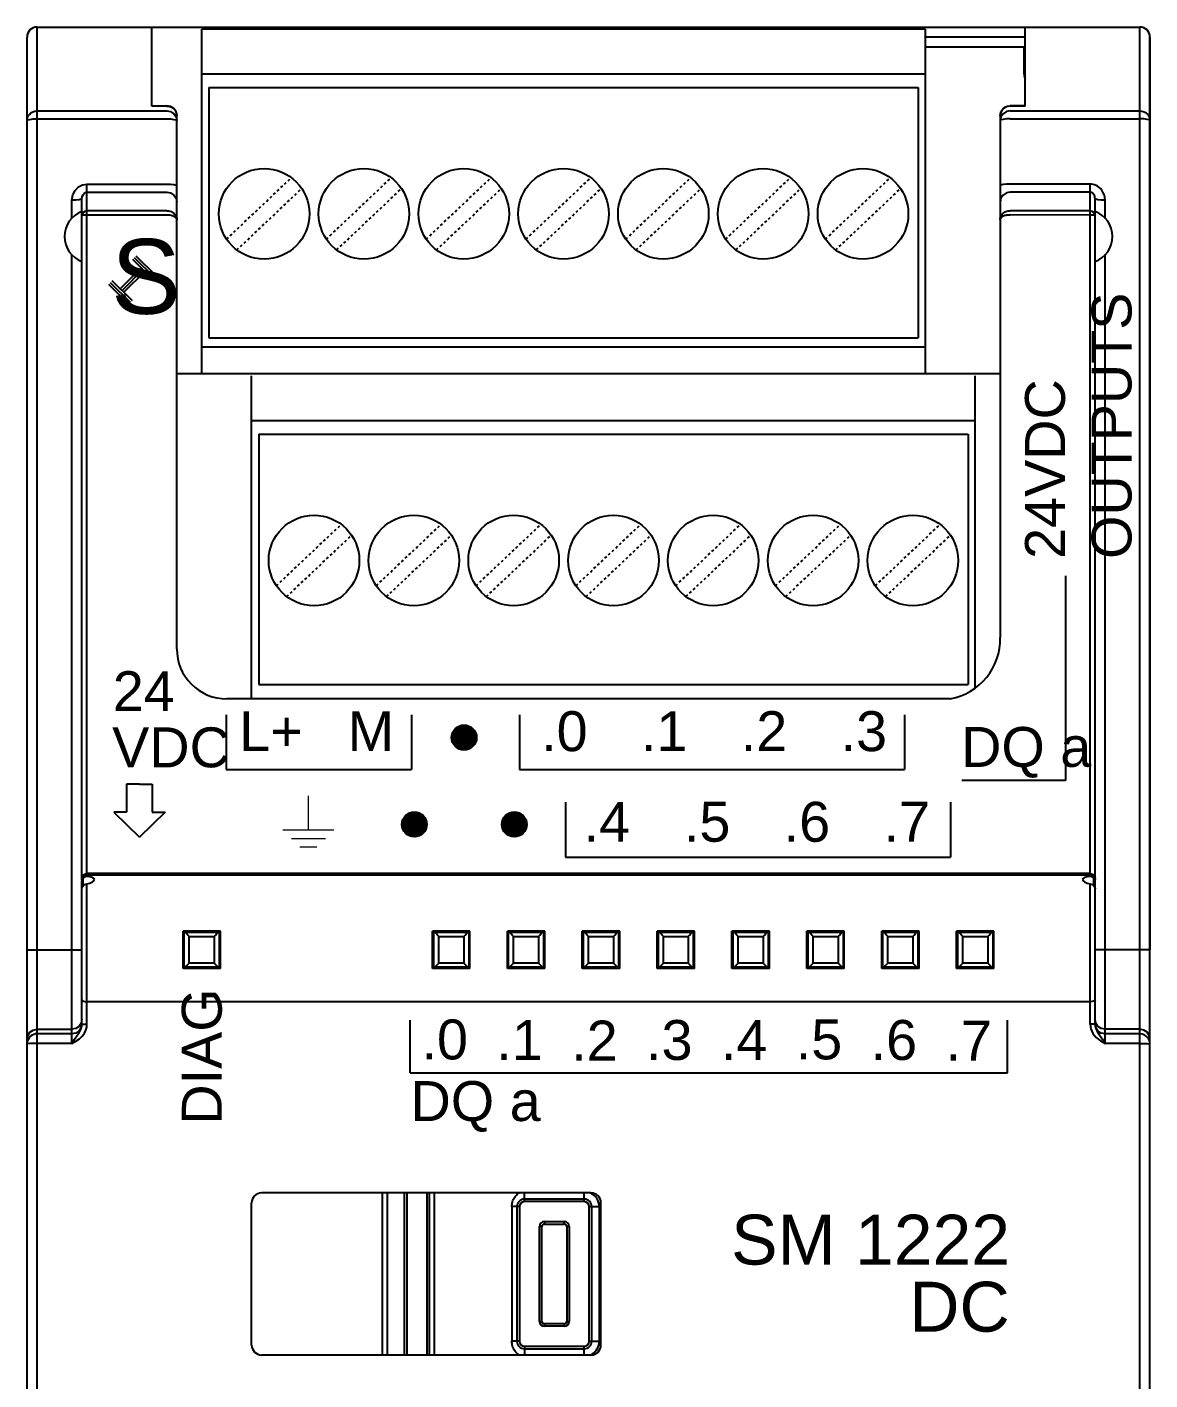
# Model space of a CAD drawing. Header units: inches. Extents: x 57 to 2760, y -193 to 2149.
# Drawn here: x 300 to 345, y 1549.4 to 1603.7 of the extents above; entities that cross this region are included whole.
import ezdxf

# ---------------------------------------------------------------- set-up
doc = ezdxf.new("R2010")
doc.units = ezdxf.units.IN
doc.header["$MEASUREMENT"] = 0
doc.linetypes.add('DOT', pattern=[0.2, 0.1, -0.1])
doc.styles.get("Standard").update_dxf_attribs({"font": 'arial.ttf'})

msp = doc.modelspace()

# ---------------------------------------------------------------- linework, layer by layer
at = {"color": 7, "linetype": 'Continuous'}
for p, q in [((300.37329, 1603.68422), (344.57329, 1603.68422)), ((300.37329, 1503.68422), (300.37329, 1603.68422)), ((304.97329, 1600.51791), (304.97329, 1603.68422)), ((339.97329, 1600.51791), (339.97329, 1603.68422)), ((344.57329, 1503.68422), (344.57329, 1603.68422)), ((299.97329, 1504.08422), (299.97329, 1603.28422)), ((335.97329, 1603.60422), (306.97329, 1603.60422)), ((306.97329, 1589.78895), (306.97329, 1603.60422)), ((335.97329, 1589.78895), (335.97329, 1603.60422)), ((339.97329, 1603.28422), (335.97329, 1603.28422)), ((344.97329, 1504.08422), (344.97329, 1603.28422)), ((344.97329, 1603.28422), (344.97329, 1566.68422)), ((339.97329, 1602.88422), (335.97329, 1602.88422)), ((339.92329, 1602.88422), (339.92329, 1601.88422)), ((335.97329, 1601.79422), (306.97329, 1601.79422)), ((339.97329, 1601.74784), (339.94488, 1601.74784)), ((307.26329, 1601.25422), (335.68329, 1601.25422)), ((307.26329, 1601.25422), (307.26329, 1591.22222)), ((335.68329, 1601.25422), (335.68329, 1591.22222)), ((304.97329, 1600.53058), (305.57329, 1600.53058)), ((305.57329, 1600.51791), (304.97329, 1600.51791)), ((305.72449, 1600.5009), (305.57329, 1600.53058)), ((339.1504, 1600.45221), (339.05727, 1600.36804)), ((339.25765, 1600.50138), (339.1504, 1600.45221)), ((339.22208, 1600.5009), (339.37329, 1600.53058)), ((339.37329, 1600.51791), (339.25765, 1600.50138)), ((339.97329, 1600.53058), (339.37329, 1600.53058)), ((339.97329, 1600.51791), (339.37329, 1600.51791)), ((300.37329, 1600.32249), (305.57329, 1600.32249)), ((300.37329, 1600.00264), (305.57329, 1600.00264)), ((305.94268, 1600.08424), (305.97329, 1599.93594)), ((305.97329, 1578.74631), (305.97329, 1600.13058)), ((338.97329, 1600.13058), (338.97329, 1579.20822)), ((339.00389, 1600.08424), (338.97329, 1599.93594)), ((339.37329, 1600.32249), (344.57329, 1600.32249)), ((339.37329, 1600.00264), (344.57329, 1600.00264)), ((302.37329, 1597.38679), (305.57329, 1597.38679)), ((302.37329, 1569.62007), (302.37329, 1597.38679)), ((342.57329, 1597.38679), (339.37329, 1597.38679)), ((342.57329, 1569.62007), (342.57329, 1597.38679)), ((301.77329, 1596.007), (301.77329, 1596.74021)), ((302.17329, 1569.47356), (302.17329, 1596.80036)), ((302.37329, 1597.06189), (305.57329, 1597.06189)), ((305.97329, 1595.96918), (305.97329, 1596.67552)), ((342.57329, 1597.06189), (339.37329, 1597.06189)), ((342.77329, 1569.47356), (342.77329, 1596.80039)), ((343.17329, 1596.007), (343.17329, 1596.74021)), ((305.57329, 1596.3199), (302.37329, 1596.3199)), ((305.57329, 1596.14705), (302.37329, 1596.14705)), ((342.57329, 1596.3199), (339.37329, 1596.3199)), ((342.57329, 1596.14705), (339.37329, 1596.14842)), ((301.77329, 1562.92192), (301.77329, 1594.56144)), ((343.17329, 1562.92192), (343.17329, 1594.56144)), ((307.26329, 1591.22222), (335.68329, 1591.22222)), ((306.97329, 1590.85511), (335.97329, 1590.85511)), ((305.97329, 1589.78895), (338.97329, 1589.78895)), ((308.97329, 1576.74622), (308.97329, 1589.70422)), ((337.97329, 1577.17599), (337.97329, 1589.70422)), ((337.97329, 1587.89422), (308.97329, 1587.89422)), ((309.26329, 1587.35422), (337.68329, 1587.35422)), ((309.26329, 1587.35422), (309.26329, 1577.32222)), ((337.68329, 1587.35422), (337.68329, 1577.32222)), ((309.26329, 1577.32222), (337.68329, 1577.32222)), ((336.97319, 1576.74622), (307.97329, 1576.74622)), ((316.99038, 1575.20119), (317.48328, 1575.6941)), ((316.99611, 1575.16052), (317.52395, 1575.68836)), ((317.0019, 1575.25912), (317.42536, 1575.68257)), ((317.00381, 1575.12182), (317.56266, 1575.68066)), ((317.01151, 1575.08311), (317.60136, 1575.67296)), ((317.01342, 1575.31704), (317.36743, 1575.67105)), ((317.01921, 1575.04441), (317.64007, 1575.66526)), ((317.02494, 1575.37497), (317.30951, 1575.65953)), ((317.02691, 1575.0057), (317.67877, 1575.65757)), ((317.045, 1574.97739), (317.70709, 1575.63948)), ((317.06358, 1574.94957), (317.7349, 1575.62089)), ((317.08217, 1574.92175), (317.76272, 1575.6023)), ((317.10076, 1574.89394), (317.79054, 1575.58372)), ((317.10191, 1575.49834), (317.18613, 1575.58256)), ((317.11934, 1574.86612), (317.81835, 1575.56513)), ((317.13906, 1574.83944), (317.84504, 1575.54541)), ((317.16688, 1574.82085), (317.86362, 1575.51759)), ((317.1947, 1574.80226), (317.88221, 1575.48977)), ((317.22252, 1574.78368), (317.9008, 1575.46196)), ((317.25033, 1574.76509), (317.91938, 1575.43414)), ((317.27815, 1574.7465), (317.93797, 1575.40632)), ((317.30914, 1574.73109), (317.95338, 1575.37533)), ((317.34785, 1574.72339), (317.96108, 1575.33663)), ((317.38655, 1574.71569), (317.96878, 1575.29792)), ((317.42526, 1574.70799), (317.97648, 1575.25922)), ((317.46396, 1574.70029), (317.98418, 1575.22051)), ((317.50935, 1574.69928), (317.98519, 1575.17512)), ((317.56728, 1574.7108), (317.97367, 1575.11719)), ((317.62521, 1574.72233), (317.96215, 1575.05927)), ((317.6868, 1574.73751), (317.94696, 1574.99767)), ((317.82664, 1574.83096), (317.85352, 1574.85783)), ((314.9989, 1571.71541), (315.49181, 1572.20832)), ((315.00464, 1571.67474), (315.53248, 1572.20258)), ((315.01042, 1571.77334), (315.43388, 1572.1968)), ((315.01234, 1571.63604), (315.57118, 1572.19488)), ((315.02003, 1571.59733), (315.60989, 1572.18719)), ((315.02195, 1571.83126), (315.37596, 1572.18527)), ((315.02773, 1571.55863), (315.64859, 1572.17949)), ((315.03347, 1571.88919), (315.31803, 1572.17375)), ((315.03543, 1571.51992), (315.6873, 1572.17179)), ((318.9989, 1571.71541), (319.49181, 1572.20832)), ((319.00464, 1571.67474), (319.53248, 1572.20258)), ((319.01042, 1571.77334), (319.43388, 1572.1968)), ((319.01234, 1571.63604), (319.57118, 1572.19488)), ((319.02003, 1571.59733), (319.60989, 1572.18719)), ((319.02195, 1571.83126), (319.37596, 1572.18527)), ((319.02773, 1571.55863), (319.64859, 1572.17949)), ((319.03347, 1571.88919), (319.31803, 1572.17375)), ((319.03543, 1571.51992), (319.6873, 1572.17179)), ((315.05352, 1571.49161), (315.71561, 1572.1537)), ((315.07211, 1571.46379), (315.74343, 1572.13511)), ((315.0907, 1571.43597), (315.77125, 1572.11652)), ((315.10928, 1571.40816), (315.79906, 1572.09794)), ((315.11044, 1572.01256), (315.19466, 1572.09678)), ((315.12787, 1571.38034), (315.82688, 1572.07935)), ((315.14759, 1571.35366), (315.85356, 1572.05963)), ((315.17541, 1571.33507), (315.87215, 1572.03181)), ((315.20322, 1571.31648), (315.89074, 1572.004)), ((315.23104, 1571.2979), (315.90932, 1571.97618)), ((315.25886, 1571.27931), (315.92791, 1571.94836)), ((315.28668, 1571.26072), (315.9465, 1571.92054)), ((315.31767, 1571.24531), (315.96191, 1571.88955)), ((315.35637, 1571.23761), (315.96961, 1571.85085)), ((315.39508, 1571.22991), (315.97731, 1571.81214)), ((315.43378, 1571.22221), (315.98501, 1571.77344)), ((315.47249, 1571.21452), (315.9927, 1571.73473)), ((315.51788, 1571.2135), (315.99372, 1571.68934)), ((315.57581, 1571.22503), (315.98219, 1571.63141)), ((319.05352, 1571.49161), (319.71561, 1572.1537)), ((319.07211, 1571.46379), (319.74343, 1572.13511)), ((319.0907, 1571.43597), (319.77125, 1572.11652)), ((319.10928, 1571.40816), (319.79906, 1572.09794)), ((319.11044, 1572.01256), (319.19466, 1572.09678)), ((319.12787, 1571.38034), (319.82688, 1572.07935)), ((319.14759, 1571.35366), (319.85356, 1572.05963)), ((319.17541, 1571.33507), (319.87215, 1572.03181)), ((319.20322, 1571.31648), (319.89074, 1572.004)), ((319.23104, 1571.2979), (319.90932, 1571.97618)), ((319.25886, 1571.27931), (319.92791, 1571.94836)), ((319.28668, 1571.26072), (319.9465, 1571.92054)), ((319.31767, 1571.24531), (319.96191, 1571.88955)), ((319.35637, 1571.23761), (319.96961, 1571.85085)), ((319.39508, 1571.22991), (319.97731, 1571.81214)), ((319.43378, 1571.22221), (319.98501, 1571.77344)), ((319.47249, 1571.21452), (319.9927, 1571.73473)), ((319.51788, 1571.2135), (319.99372, 1571.68934)), ((319.57581, 1571.22503), (319.98219, 1571.63141)), ((315.63373, 1571.23655), (315.97067, 1571.57349)), ((315.69532, 1571.25174), (315.95548, 1571.5119)), ((315.83517, 1571.34518), (315.86204, 1571.37205)), ((319.63373, 1571.23655), (319.97067, 1571.57349)), ((319.69532, 1571.25174), (319.95548, 1571.5119)), ((319.83517, 1571.34518), (319.86204, 1571.37205)), ((302.22329, 1569.25312), (302.22329, 1569.56094)), ((342.57329, 1569.7402), (302.37329, 1569.7402)), ((342.57329, 1569.6728), (302.37329, 1569.6728)), ((342.72329, 1569.25312), (342.72329, 1569.56094)), ((302.17329, 1563.6921), (302.17329, 1569.43507)), ((302.37329, 1563.69686), (302.37329, 1569.32986)), ((342.57329, 1563.69686), (342.57329, 1569.32986)), ((342.77329, 1563.69214), (342.77329, 1569.43507)), ((342.77329, 1564.68066), (342.77329, 1569.12725)), ((307.72329, 1567.43422), (306.22329, 1567.43422)), ((306.22329, 1565.93422), (306.22329, 1567.43422)), ((306.27329, 1567.38422), (307.67329, 1567.38422)), ((306.27329, 1565.98422), (306.27329, 1567.38422)), ((307.67329, 1567.38422), (307.67329, 1565.98422)), ((307.72329, 1565.93422), (307.72329, 1567.43422)), ((317.72329, 1567.43422), (316.22329, 1567.43422)), ((316.22329, 1565.93422), (316.22329, 1567.43422)), ((316.27329, 1567.38422), (317.67329, 1567.38422)), ((316.27329, 1565.98422), (316.27329, 1567.38422)), ((317.67329, 1567.38422), (317.67329, 1565.98422)), ((317.72329, 1565.93422), (317.72329, 1567.43422)), ((320.72329, 1567.43422), (319.22329, 1567.43422)), ((319.22329, 1565.93422), (319.22329, 1567.43422)), ((319.27329, 1567.38422), (320.67329, 1567.38422)), ((319.27329, 1565.98422), (319.27329, 1567.38422)), ((320.67329, 1567.38422), (320.67329, 1565.98422)), ((320.72329, 1565.93422), (320.72329, 1567.43422)), ((323.72329, 1567.43422), (322.22329, 1567.43422)), ((322.22329, 1565.93422), (322.22329, 1567.43422)), ((322.27329, 1567.38422), (323.67329, 1567.38422)), ((322.27329, 1565.98422), (322.27329, 1567.38422)), ((323.67329, 1567.38422), (323.67329, 1565.98422)), ((323.72329, 1565.93422), (323.72329, 1567.43422)), ((326.72329, 1567.43422), (325.22329, 1567.43422)), ((325.22329, 1565.93422), (325.22329, 1567.43422)), ((325.27329, 1567.38422), (326.67329, 1567.38422)), ((325.27329, 1565.98422), (325.27329, 1567.38422)), ((326.67329, 1567.38422), (326.67329, 1565.98422)), ((326.72329, 1565.93422), (326.72329, 1567.43422)), ((328.22329, 1565.93422), (328.22329, 1567.43422)), ((329.72329, 1567.43422), (328.22329, 1567.43422)), ((328.27329, 1565.98422), (328.27329, 1567.38422)), ((328.27329, 1567.38422), (329.67329, 1567.38422)), ((329.67329, 1567.38422), (329.67329, 1565.98422)), ((329.72329, 1565.93422), (329.72329, 1567.43422)), ((331.22329, 1565.93422), (331.22329, 1567.43422)), ((332.72329, 1567.43422), (331.22329, 1567.43422)), ((331.27329, 1565.98422), (331.27329, 1567.38422)), ((331.27329, 1567.38422), (332.67329, 1567.38422)), ((332.67329, 1567.38422), (332.67329, 1565.98422)), ((332.72329, 1565.93422), (332.72329, 1567.43422)), ((334.22329, 1565.93422), (334.22329, 1567.43422)), ((335.72329, 1567.43422), (334.22329, 1567.43422)), ((334.27329, 1565.98422), (334.27329, 1567.38422)), ((334.27329, 1567.38422), (335.67329, 1567.38422)), ((335.67329, 1567.38422), (335.67329, 1565.98422)), ((335.72329, 1565.93422), (335.72329, 1567.43422)), ((337.22329, 1565.93422), (337.22329, 1567.43422)), ((338.72329, 1567.43422), (337.22329, 1567.43422)), ((337.27329, 1565.98422), (337.27329, 1567.38422)), ((337.27329, 1567.38422), (338.67329, 1567.38422)), ((338.67329, 1567.38422), (338.67329, 1565.98422)), ((338.72329, 1565.93422), (338.72329, 1567.43422)), ((306.22329, 1567.18422), (306.27329, 1567.18422)), ((306.47329, 1567.21993), (307.47329, 1567.21993)), ((306.47336, 1566.1485), (306.47336, 1567.21993)), ((307.47321, 1567.21993), (307.47321, 1566.1485)), ((307.67329, 1567.18422), (307.72329, 1567.18422)), ((316.22329, 1567.18422), (316.27329, 1567.18422)), ((316.47329, 1567.21993), (317.47329, 1567.21993)), ((316.47336, 1566.1485), (316.47336, 1567.21993)), ((317.47321, 1567.21993), (317.47321, 1566.1485)), ((319.47329, 1567.21993), (320.47329, 1567.21993)), ((319.47336, 1566.1485), (319.47336, 1567.21993)), ((320.47321, 1567.21993), (320.47321, 1566.1485)), ((322.47329, 1567.21993), (323.47329, 1567.21993)), ((322.47336, 1566.1485), (322.47336, 1567.21993)), ((323.47321, 1567.21993), (323.47321, 1566.1485)), ((325.47329, 1567.21993), (326.47329, 1567.21993)), ((325.47336, 1566.1485), (325.47336, 1567.21993)), ((326.47321, 1567.21993), (326.47321, 1566.1485)), ((328.47329, 1567.21993), (329.47329, 1567.21993)), ((328.47336, 1566.1485), (328.47336, 1567.21993)), ((329.47321, 1567.21993), (329.47321, 1566.1485)), ((331.47329, 1567.21993), (332.47329, 1567.21993)), ((331.47336, 1566.1485), (331.47336, 1567.21993)), ((332.47321, 1567.21993), (332.47321, 1566.1485)), ((334.47329, 1567.21993), (335.47329, 1567.21993)), ((334.47336, 1566.1485), (334.47336, 1567.21993)), ((335.47321, 1567.21993), (335.47321, 1566.1485)), ((337.47329, 1567.21993), (338.47329, 1567.21993)), ((337.47336, 1566.1485), (337.47336, 1567.21993)), ((338.47321, 1567.21993), (338.47321, 1566.1485)), ((338.67329, 1567.18422), (338.72329, 1567.18422)), ((299.97329, 1566.68422), (302.17329, 1566.68422)), ((344.97329, 1566.68422), (342.77329, 1566.68422)), ((306.22329, 1566.18422), (306.27329, 1566.18422)), ((307.72329, 1565.93422), (306.22329, 1565.93422)), ((307.67329, 1565.98422), (306.27329, 1565.98422)), ((307.47329, 1566.1485), (306.47329, 1566.1485)), ((307.67329, 1566.18422), (307.72329, 1566.18422)), ((316.22329, 1566.18422), (316.27329, 1566.18422)), ((317.72329, 1565.93422), (316.22329, 1565.93422)), ((317.67329, 1565.98422), (316.27329, 1565.98422)), ((317.47329, 1566.1485), (316.47329, 1566.1485)), ((320.72329, 1565.93422), (319.22329, 1565.93422)), ((320.67329, 1565.98422), (319.27329, 1565.98422)), ((320.47329, 1566.1485), (319.47329, 1566.1485)), ((323.72329, 1565.93422), (322.22329, 1565.93422)), ((323.67329, 1565.98422), (322.27329, 1565.98422)), ((323.47329, 1566.1485), (322.47329, 1566.1485)), ((326.72329, 1565.93422), (325.22329, 1565.93422)), ((326.67329, 1565.98422), (325.27329, 1565.98422)), ((326.47329, 1566.1485), (325.47329, 1566.1485)), ((329.72329, 1565.93422), (328.22329, 1565.93422)), ((329.67329, 1565.98422), (328.27329, 1565.98422)), ((329.47329, 1566.1485), (328.47329, 1566.1485)), ((332.72329, 1565.93422), (331.22329, 1565.93422)), ((332.67329, 1565.98422), (331.27329, 1565.98422)), ((332.47329, 1566.1485), (331.47329, 1566.1485)), ((335.72329, 1565.93422), (334.22329, 1565.93422)), ((335.67329, 1565.98422), (334.27329, 1565.98422)), ((335.47329, 1566.1485), (334.47329, 1566.1485)), ((338.72329, 1565.93422), (337.22329, 1565.93422)), ((338.67329, 1565.98422), (337.27329, 1565.98422)), ((338.47329, 1566.1485), (337.47329, 1566.1485)), ((338.67329, 1566.18422), (338.72329, 1566.18422)), ((342.57329, 1564.60034), (302.37329, 1564.60034)), ((300.37329, 1563.4964), (301.77329, 1563.4964)), ((302.17329, 1563.89487), (302.14284, 1563.74238)), ((302.27329, 1563.69623), (302.37329, 1563.69686)), ((342.67329, 1563.69623), (342.57329, 1563.69686)), ((342.80373, 1563.74238), (342.77329, 1563.89487)), ((344.57329, 1563.4964), (343.17329, 1563.4964)), ((299.97329, 1544.45532), (299.97329, 1563.09792)), ((299.98267, 1562.99893), (299.97329, 1562.91312)), ((301.77329, 1563.3116), (300.37329, 1563.3116)), ((344.57329, 1563.3116), (343.17329, 1563.3116)), ((344.97329, 1544.27052), (344.97329, 1563.09792)), ((301.77329, 1562.92192), (300.37329, 1562.92192)), ((344.57329, 1562.92192), (343.17329, 1562.92192)), ((308.97329, 1550.83422), (308.97329, 1556.53422)), ((322.57329, 1556.93422), (309.37329, 1556.93422)), ((314.22167, 1550.43422), (314.22167, 1556.93422)), ((314.42074, 1550.43422), (314.42074, 1556.93422)), ((315.10329, 1550.43422), (315.10329, 1556.93422)), ((315.10329, 1550.43422), (315.10329, 1556.93422)), ((315.20329, 1550.43422), (315.20329, 1556.93422)), ((316.00329, 1550.43422), (316.00329, 1556.93422)), ((316.10329, 1550.43422), (316.10329, 1556.93422)), ((316.30329, 1550.43422), (316.30329, 1556.93422)), ((319.90329, 1556.58422), (319.90329, 1556.93422)), ((322.30329, 1556.68422), (319.90329, 1556.68422)), ((322.30329, 1556.58422), (319.90329, 1556.58422)), ((322.30329, 1556.58422), (322.30329, 1556.93422)), ((322.97329, 1550.83422), (322.97329, 1556.53422)), ((319.70329, 1556.38422), (319.40329, 1556.38422)), ((319.40329, 1556.38422), (319.40329, 1550.98422)), ((319.60329, 1556.38422), (319.60329, 1550.98422)), ((319.70329, 1556.38422), (319.70329, 1550.98422)), ((322.50329, 1556.38422), (322.90329, 1556.38422)), ((322.50329, 1550.98422), (322.50329, 1556.38422)), ((322.60329, 1550.98422), (322.60329, 1556.38422)), ((322.90329, 1556.38422), (322.90329, 1550.98422)), ((320.60329, 1555.58422), (320.50329, 1555.58422)), ((320.50329, 1551.78422), (320.50329, 1555.58422)), ((320.60329, 1551.78422), (320.60329, 1555.58422)), ((320.60329, 1551.78422), (320.60329, 1555.58422)), ((320.70329, 1555.78422), (321.50329, 1555.78422)), ((320.70329, 1555.78422), (320.70329, 1555.68422)), ((320.70329, 1555.68422), (321.50329, 1555.68422)), ((320.70329, 1555.68422), (321.50329, 1555.68422)), ((321.50329, 1555.68422), (321.50329, 1555.78422)), ((321.70329, 1555.58422), (321.60329, 1555.58422)), ((321.60329, 1555.58422), (321.60329, 1551.78422)), ((321.70329, 1555.58422), (321.70329, 1551.78422)), ((320.50329, 1551.78422), (320.60329, 1551.78422)), ((321.50329, 1551.68422), (320.70329, 1551.68422)), ((321.50329, 1551.68422), (320.70329, 1551.68422)), ((320.70329, 1551.68422), (320.70329, 1551.58422)), ((321.50329, 1551.58422), (320.70329, 1551.58422)), ((321.50329, 1551.58422), (321.50329, 1551.68422)), ((321.60329, 1551.78422), (321.70329, 1551.78422)), ((319.70329, 1550.98422), (319.40329, 1550.98422)), ((319.90329, 1550.78422), (319.90328, 1550.43422)), ((319.90329, 1550.78422), (322.30329, 1550.78422)), ((319.90329, 1550.68422), (322.30329, 1550.68422)), ((319.90329, 1550.68422), (322.30329, 1550.68422)), ((322.30329, 1550.43422), (322.30329, 1550.78422)), ((322.50329, 1550.98422), (322.90329, 1550.98422)), ((322.57329, 1550.43422), (309.37329, 1550.43422))]:
    msp.add_line(p, q, dxfattribs=at)
at = {"linetype": 'DOT'}
for p, q in [((307.96743, 1595.18099), (310.56651, 1597.64304)), ((308.38006, 1594.7454), (310.97914, 1597.20745)), ((311.96743, 1595.18099), (314.56651, 1597.64304)), ((312.38006, 1594.7454), (314.97914, 1597.20745)), ((315.96743, 1595.18099), (318.56651, 1597.64304)), ((316.38006, 1594.7454), (318.97914, 1597.20745)), ((319.96743, 1595.18099), (322.56651, 1597.64304)), ((320.38006, 1594.7454), (322.97914, 1597.20745)), ((323.96743, 1595.18099), (326.56651, 1597.64304)), ((324.38006, 1594.7454), (326.97914, 1597.20745)), ((327.96743, 1595.18099), (330.56651, 1597.64304)), ((328.38006, 1594.7454), (330.97914, 1597.20745)), ((331.96743, 1595.18099), (334.56651, 1597.64304)), ((332.38006, 1594.7454), (334.97914, 1597.20745)), ((309.96743, 1581.28099), (312.56651, 1583.74304)), ((313.96743, 1581.28099), (316.56651, 1583.74304)), ((317.96743, 1581.28099), (320.56651, 1583.74304)), ((321.96743, 1581.28099), (324.56651, 1583.74304)), ((325.96743, 1581.28099), (328.56651, 1583.74304)), ((329.96743, 1581.28099), (332.56651, 1583.74304)), ((333.96743, 1581.28099), (336.56651, 1583.74304)), ((310.38006, 1580.8454), (312.97914, 1583.30745)), ((314.38006, 1580.8454), (316.97914, 1583.30745)), ((318.38006, 1580.8454), (320.97914, 1583.30745)), ((322.38006, 1580.8454), (324.97914, 1583.30745)), ((326.38006, 1580.8454), (328.97914, 1583.30745)), ((330.38006, 1580.8454), (332.97914, 1583.30745)), ((334.38006, 1580.8454), (336.97914, 1583.30745))]:
    msp.add_line(p, q, dxfattribs=at)
for p, q in [((304.26653, 1594.443), (305.06821, 1593.65108)), ((304.33679, 1594.51416), (305.13847, 1593.72224)), ((304.54551, 1594.03024), (303.70696, 1593.19201)), ((304.61621, 1593.95952), (303.77765, 1593.12129)), ((304.68691, 1593.88879), (303.84835, 1593.05056)), ((304.19627, 1594.37184), (304.99795, 1593.57993)), ((303.23629, 1593.37493), (304.03797, 1592.58301)), ((303.30655, 1593.44609), (304.10823, 1592.65417)), ((303.37681, 1593.51724), (304.17849, 1592.72533)), ((341.59361, 1581.67871), (341.59361, 1573.46774)), ((307.95013, 1576.1037), (307.95013, 1573.90911)), ((315.38013, 1576.1037), (315.38013, 1573.90911)), ((319.70664, 1576.1037), (319.70664, 1573.90911)), ((335.13664, 1576.1037), (335.13664, 1573.90911)), ((307.95013, 1573.90911), (315.38013, 1573.90911)), ((319.70664, 1573.90911), (335.13664, 1573.90911)), ((304.47401, 1573.32057), (303.95996, 1573.32057)), ((303.95996, 1573.32057), (303.95996, 1572.20218)), ((304.47401, 1573.32057), (304.98806, 1573.32057)), ((304.98806, 1573.32057), (304.98806, 1572.20218)), ((341.59361, 1573.46774), (337.44085, 1573.46774)), ((303.95996, 1572.20218), (303.44591, 1572.20218)), ((303.44591, 1572.20218), (304.47401, 1571.2047)), ((305.50211, 1572.20218), (304.47401, 1571.2047)), ((304.98806, 1572.20218), (305.50211, 1572.20218)), ((321.55717, 1572.59625), (321.55717, 1570.40166)), ((336.98717, 1572.59625), (336.98717, 1570.40166)), ((321.55717, 1570.40166), (336.98717, 1570.40166)), ((315.32887, 1561.74951), (315.32887, 1563.86554)), ((339.26797, 1561.74951), (339.26797, 1563.86554)), ((315.32887, 1561.74951), (339.26797, 1561.74951))]:
    msp.add_line(p, q)
at = {"color": 7, "linetype": 'Continuous', "lineweight": 15}
for p, q in [((311.25002, 1571.48851), (311.25002, 1572.85351)), ((310.22627, 1571.48851), (312.27377, 1571.48851)), ((310.56752, 1571.14726), (311.93252, 1571.14726)), ((310.90877, 1570.80601), (311.59127, 1570.80601))]:
    msp.add_line(p, q, dxfattribs=at)
at = {"color": 7, "linetype": 'Continuous'}
for points in [[(305.57329, 1600.51791), (305.68892, 1600.50138), (305.79617, 1600.45221), (305.8893, 1600.36804), (305.95214, 1600.25484), (305.97329, 1600.13058)], [(305.97329, 1600.13058), (305.94389, 1600.28109), (305.85684, 1600.41271), (305.72449, 1600.5009)], [(338.97329, 1600.13058), (339.00268, 1600.28109), (339.08973, 1600.41271), (339.22208, 1600.5009)], [(299.97329, 1599.93594), (299.97782, 1599.99395), (299.99315, 1600.05624), (300.02169, 1600.12026), (300.06532, 1600.18261), (300.12492, 1600.23895), (300.1991, 1600.28392), (300.28383, 1600.3127), (300.37329, 1600.32249)], [(299.97329, 1599.93594), (300.0034, 1599.96133), (300.09003, 1599.98303), (300.21994, 1599.99754), (300.37329, 1600.00264)], [(305.57329, 1600.32249), (305.72539, 1600.29345), (305.85562, 1600.20976), (305.94268, 1600.08424)], [(305.57329, 1600.00264), (305.72539, 1599.99763), (305.85562, 1599.98319), (305.94268, 1599.96153), (305.97329, 1599.93594)], [(339.05727, 1600.36804), (338.99443, 1600.25484), (338.97329, 1600.13058)], [(339.37329, 1600.00264), (339.22118, 1599.99763), (339.09095, 1599.98319), (339.00389, 1599.96153), (338.97329, 1599.93594)], [(339.37329, 1600.32249), (339.22118, 1600.29345), (339.09095, 1600.20976), (339.00389, 1600.08424)], [(344.57329, 1600.32249), (344.63328, 1600.31812), (344.69775, 1600.3033), (344.76402, 1600.27571), (344.82855, 1600.23354), (344.88686, 1600.17593), (344.93339, 1600.10422), (344.96317, 1600.02233), (344.97329, 1599.93594)], [(344.97329, 1599.93594), (344.94317, 1599.96133), (344.85654, 1599.98303), (344.72663, 1599.99754), (344.57329, 1600.00264)], [(301.77329, 1596.74021), (301.80601, 1596.95076), (301.89819, 1597.13505), (302.03505, 1597.27417), (302.19821, 1597.35856), (302.37329, 1597.38679)], [(305.57329, 1597.38679), (305.72636, 1597.38211), (305.85613, 1597.36879), (305.94284, 1597.34885), (305.97329, 1597.32532)], [(339.37329, 1597.38679), (339.22021, 1597.38211), (339.09044, 1597.36879), (339.00373, 1597.34885), (338.97329, 1597.32532)], [(343.17329, 1596.74021), (343.16218, 1596.86402), (343.13328, 1596.97228), (343.09189, 1597.0653), (343.04188, 1597.14395), (342.98665, 1597.20881), (342.92926, 1597.26065), (342.87172, 1597.3011), (342.81446, 1597.33223), (342.75672, 1597.35582), (342.69733, 1597.37281), (342.636, 1597.38325), (342.57329, 1597.38679)], [(302.17329, 1596.80039), (302.14283, 1596.77736), (302.05612, 1596.75784), (301.92635, 1596.74479), (301.77329, 1596.74021)], [(302.17329, 1596.80036), (302.18418, 1596.88544), (302.2149, 1596.96), (302.26058, 1597.01636), (302.31505, 1597.05053), (302.37329, 1597.06189)], [(305.57329, 1597.06189), (305.72636, 1597.03248), (305.85613, 1596.94872), (305.94284, 1596.82337), (305.97329, 1596.67552)], [(339.37329, 1597.06189), (339.22021, 1597.03248), (339.09044, 1596.94872), (339.00373, 1596.82337), (338.97329, 1596.67552)], [(342.77329, 1596.80039), (342.76958, 1596.85044), (342.75995, 1596.89421), (342.74615, 1596.93182), (342.72948, 1596.96363), (342.71107, 1596.98987), (342.69194, 1597.01085), (342.67276, 1597.02721), (342.65367, 1597.03981), (342.63443, 1597.04935), (342.61463, 1597.05623), (342.59419, 1597.06045), (342.57329, 1597.06189)], [(343.17329, 1596.74021), (343.02021, 1596.74479), (342.89044, 1596.75784), (342.80373, 1596.77736), (342.77329, 1596.80039)], [(302.17329, 1596.12671), (302.18851, 1596.20064), (302.23186, 1596.26331), (302.29675, 1596.30519), (302.37329, 1596.3199)], [(302.37329, 1596.14705), (302.2965, 1596.14549), (302.23123, 1596.14103), (302.18815, 1596.13441), (302.17329, 1596.12671)], [(305.57329, 1596.3199), (305.63812, 1596.31526), (305.69544, 1596.30315), (305.74532, 1596.28581), (305.78842, 1596.26486), (305.82567, 1596.24128), (305.85807, 1596.21547), (305.88665, 1596.18716), (305.91188, 1596.15592), (305.93331, 1596.12202), (305.95041, 1596.08611), (305.96283, 1596.04888), (305.97049, 1596.01063), (305.97329, 1595.96922)], [(305.97329, 1595.96919), (305.97049, 1595.99021), (305.96283, 1596.0096), (305.95041, 1596.02848), (305.93332, 1596.04669), (305.91189, 1596.06388), (305.88666, 1596.07972), (305.85808, 1596.09408), (305.8257, 1596.10716), (305.78845, 1596.11912), (305.74536, 1596.12975), (305.69548, 1596.13855), (305.63818, 1596.14469), (305.57337, 1596.14705)], [(338.97329, 1595.96917), (338.97602, 1596.01015), (338.98412, 1596.05029), (338.99738, 1596.08909), (339.01549, 1596.126), (339.03808, 1596.16056), (339.0647, 1596.19235), (339.09501, 1596.22113), (339.12871, 1596.24671), (339.16532, 1596.26877), (339.20419, 1596.28702), (339.24463, 1596.30126), (339.28609, 1596.31146), (339.32872, 1596.31771), (339.37329, 1596.3199)], [(339.37329, 1596.14705), (339.32872, 1596.14595), (339.28609, 1596.14278), (339.24463, 1596.1376), (339.20418, 1596.13038), (339.16531, 1596.12112), (339.12871, 1596.10993), (339.09501, 1596.09695), (339.0647, 1596.08236), (339.03808, 1596.06623), (339.01549, 1596.04871), (338.99738, 1596.02999), (338.98412, 1596.01032), (338.97602, 1595.98997), (338.97329, 1595.96919)], [(342.57329, 1596.3199), (342.64886, 1596.30557), (342.71378, 1596.26421), (342.75795, 1596.20089), (342.77329, 1596.12671)], [(342.77329, 1596.12671), (342.75795, 1596.13452), (342.71378, 1596.14119), (342.64886, 1596.14555), (342.57329, 1596.14705)], [(302.17329, 1569.55633), (302.18384, 1569.61528), (302.21313, 1569.66646), (302.25678, 1569.70578), (302.31161, 1569.73124), (302.37329, 1569.7402)], [(302.37329, 1569.6728), (302.29675, 1569.65764), (302.23186, 1569.61445), (302.18851, 1569.54981), (302.17329, 1569.47356)], [(302.22329, 1569.56094), (302.1861, 1569.50211), (302.17329, 1569.43507)], [(302.37329, 1569.62007), (302.29144, 1569.60763), (302.22329, 1569.56094)], [(302.67329, 1569.5033), (302.65233, 1569.54683), (302.59113, 1569.58141), (302.495, 1569.60576), (302.37329, 1569.62007)], [(302.37329, 1569.32986), (302.495, 1569.36039), (302.59113, 1569.4041), (302.65233, 1569.45399), (302.67329, 1569.5033)], [(342.57329, 1569.62007), (342.45157, 1569.60576), (342.35544, 1569.58141), (342.29424, 1569.54683), (342.27329, 1569.5033)], [(342.27329, 1569.5033), (342.29424, 1569.45399), (342.35544, 1569.4041), (342.45157, 1569.36039), (342.57329, 1569.32986)], [(342.57329, 1569.7402), (342.63488, 1569.73126), (342.68955, 1569.70594), (342.73323, 1569.66672), (342.76269, 1569.61537), (342.77329, 1569.55633)], [(342.57329, 1569.6728), (342.64982, 1569.65764), (342.71471, 1569.61445), (342.75806, 1569.54981), (342.77329, 1569.47356)], [(342.72329, 1569.56094), (342.65515, 1569.60762), (342.57329, 1569.62007)], [(342.77329, 1569.43507), (342.76041, 1569.50227), (342.72329, 1569.56094)], [(302.17329, 1569.12725), (302.1861, 1569.19429), (302.22329, 1569.25312)], [(302.22329, 1569.25312), (302.29145, 1569.30337), (302.37329, 1569.32986)], [(342.57329, 1569.32986), (342.65516, 1569.30334), (342.72329, 1569.25312)], [(342.72329, 1569.25312), (342.76041, 1569.19445), (342.77329, 1569.12725)], [(306.47329, 1567.21993), (306.4191, 1567.275), (306.3666, 1567.32974), (306.31595, 1567.38422)], [(307.47329, 1567.21993), (307.52747, 1567.275), (307.57997, 1567.32974), (307.63062, 1567.38422)], [(316.47329, 1567.21993), (316.41903, 1567.27507), (316.36654, 1567.32981), (316.31595, 1567.38422)], [(317.47329, 1567.21993), (317.52754, 1567.27507), (317.58003, 1567.32981), (317.63062, 1567.38422)], [(319.47329, 1567.21993), (319.41904, 1567.27505), (319.36655, 1567.3298), (319.31595, 1567.38422)], [(320.47329, 1567.21993), (320.52753, 1567.27505), (320.58002, 1567.3298), (320.63062, 1567.38422)], [(322.47329, 1567.21993), (322.41906, 1567.27504), (322.36656, 1567.32979), (322.31595, 1567.38422)], [(323.47329, 1567.21993), (323.52751, 1567.27504), (323.58001, 1567.32979), (323.63062, 1567.38422)], [(325.47329, 1567.21993), (325.41907, 1567.27503), (325.36658, 1567.32977), (325.31595, 1567.38422)], [(326.47329, 1567.21993), (326.5275, 1567.27503), (326.57999, 1567.32977), (326.63062, 1567.38422)], [(328.47329, 1567.21993), (328.41908, 1567.27502), (328.36659, 1567.32976), (328.31595, 1567.38422)], [(329.47329, 1567.21993), (329.52749, 1567.27502), (329.57998, 1567.32976), (329.63062, 1567.38422)], [(331.47329, 1567.21993), (331.41909, 1567.27501), (331.36659, 1567.32975), (331.31595, 1567.38422)], [(332.47329, 1567.21993), (332.52748, 1567.27501), (332.57997, 1567.32975), (332.63062, 1567.38422)], [(334.47329, 1567.21993), (334.4191, 1567.275), (334.3666, 1567.32975), (334.31595, 1567.38422)], [(335.47329, 1567.21993), (335.52747, 1567.275), (335.57997, 1567.32975), (335.63062, 1567.38422)], [(337.47329, 1567.21993), (337.4191, 1567.275), (337.3666, 1567.32974), (337.31595, 1567.38422)], [(338.47329, 1567.21993), (338.52747, 1567.275), (338.57997, 1567.32974), (338.63062, 1567.38422)], [(306.47329, 1566.1485), (306.4191, 1566.09344), (306.3666, 1566.03869), (306.31595, 1565.98422)], [(307.47329, 1566.1485), (307.52747, 1566.09344), (307.57997, 1566.03869), (307.63062, 1565.98422)], [(316.47329, 1566.1485), (316.41903, 1566.09337), (316.36654, 1566.03862), (316.31595, 1565.98422)], [(317.47329, 1566.1485), (317.52754, 1566.09337), (317.58003, 1566.03862), (317.63062, 1565.98422)], [(319.47329, 1566.1485), (319.41904, 1566.09338), (319.36655, 1566.03864), (319.31595, 1565.98422)], [(320.47329, 1566.1485), (320.52753, 1566.09338), (320.58002, 1566.03864), (320.63062, 1565.98422)], [(322.47329, 1566.1485), (322.41906, 1566.0934), (322.36656, 1566.03865), (322.31595, 1565.98422)], [(323.47329, 1566.1485), (323.52751, 1566.0934), (323.58001, 1566.03865), (323.63062, 1565.98422)], [(325.47329, 1566.1485), (325.41907, 1566.09341), (325.36658, 1566.03866), (325.31595, 1565.98422)], [(326.47329, 1566.1485), (326.5275, 1566.09341), (326.57999, 1566.03866), (326.63062, 1565.98422)], [(328.47329, 1566.1485), (328.41908, 1566.09342), (328.36659, 1566.03868), (328.31595, 1565.98422)], [(329.47329, 1566.1485), (329.52749, 1566.09342), (329.57998, 1566.03868), (329.63062, 1565.98422)], [(331.47329, 1566.1485), (331.41909, 1566.09343), (331.36659, 1566.03868), (331.31595, 1565.98422)], [(332.47329, 1566.1485), (332.52748, 1566.09343), (332.57997, 1566.03868), (332.63062, 1565.98422)], [(334.47329, 1566.1485), (334.4191, 1566.09344), (334.3666, 1566.03869), (334.31595, 1565.98422)], [(335.47329, 1566.1485), (335.52747, 1566.09344), (335.57997, 1566.03869), (335.63062, 1565.98422)], [(337.47329, 1566.1485), (337.4191, 1566.09344), (337.3666, 1566.03869), (337.31595, 1565.98422)], [(338.47329, 1566.1485), (338.52747, 1566.09344), (338.57997, 1566.03869), (338.63062, 1565.98422)], [(302.17329, 1564.68066), (302.18719, 1564.65083), (302.22848, 1564.62489), (302.29334, 1564.60691), (302.37329, 1564.60034)], [(342.77329, 1564.68066), (342.75938, 1564.65083), (342.71809, 1564.62489), (342.65323, 1564.60691), (342.57329, 1564.60034)], [(299.97329, 1563.09792), (300.00373, 1563.25041), (300.09044, 1563.37968), (300.22021, 1563.46606), (300.37329, 1563.4964)], [(302.14284, 1563.74238), (302.05613, 1563.61311), (301.92636, 1563.52673), (301.77329, 1563.4964)], [(301.77329, 1562.92192), (301.93109, 1563.01628), (302.06893, 1563.11494), (302.18376, 1563.22426), (302.27163, 1563.34286), (302.33087, 1563.46492), (302.36347, 1563.58459), (302.37329, 1563.69686)], [(302.16983, 1563.69279), (302.14284, 1563.55758), (302.05613, 1563.42831), (301.92636, 1563.34193), (301.77329, 1563.3116)], [(301.77329, 1562.92192), (301.87856, 1563.09804), (301.97029, 1563.23383), (302.04676, 1563.34291), (302.10544, 1563.43976), (302.14499, 1563.53006), (302.16674, 1563.61458), (302.17329, 1563.6921)], [(302.17329, 1563.6921), (302.20008, 1563.69448), (302.27329, 1563.69623)], [(342.57329, 1563.69686), (342.60069, 1563.50986), (342.6835, 1563.32906), (342.82203, 1563.1635), (342.9986, 1563.02719), (343.17329, 1562.92192)], [(342.77329, 1563.6921), (342.74649, 1563.69448), (342.67329, 1563.69623)], [(342.77329, 1563.69214), (342.79162, 1563.5619), (342.84703, 1563.4288), (342.93934, 1563.28576), (343.05669, 1563.11576), (343.17329, 1562.92192)], [(343.17329, 1563.3116), (343.02021, 1563.34193), (342.89044, 1563.42831), (342.80373, 1563.55758), (342.77673, 1563.69283)], [(343.17329, 1563.4964), (343.02021, 1563.52673), (342.89044, 1563.61311), (342.80373, 1563.74238)], [(344.97329, 1563.09792), (344.94284, 1563.25041), (344.85613, 1563.37968), (344.72636, 1563.46606), (344.57329, 1563.4964)], [(300.37329, 1563.3116), (300.30961, 1563.30652), (300.2426, 1563.28973), (300.17519, 1563.2593), (300.11101, 1563.21399), (300.05451, 1563.15383), (300.01045, 1563.08085), (299.98267, 1562.99893)], [(344.88092, 1563.16781), (344.82179, 1563.22537), (344.74815, 1563.2715), (344.66352, 1563.30133), (344.57329, 1563.3116)], [(344.97329, 1562.91312), (344.96871, 1562.97324), (344.95322, 1563.03774), (344.92451, 1563.10381), (344.88092, 1563.16781)], [(300.37329, 1562.92192), (300.21965, 1562.92124), (300.0895, 1562.91932), (300.00296, 1562.91644), (299.97329, 1562.91312)], [(344.57329, 1562.92192), (344.72692, 1562.92124), (344.85707, 1562.91932), (344.94361, 1562.91644), (344.97329, 1562.91312)], [(319.40329, 1556.38422), (319.40431, 1556.42907), (319.40793, 1556.47638), (319.41508, 1556.52638), (319.4266, 1556.5782), (319.44275, 1556.62976), (319.46333, 1556.67943), (319.48789, 1556.72617), (319.516, 1556.76955), (319.54747, 1556.80956), (319.58201, 1556.84604), (319.61922, 1556.87869), (319.65857, 1556.90721), (319.69943, 1556.93135), (319.70555, 1556.93422)], [(319.70555, 1550.43422), (319.69939, 1550.43711), (319.65852, 1550.46126), (319.61917, 1550.4898), (319.58195, 1550.52246), (319.54741, 1550.55895), (319.51594, 1550.59897), (319.48782, 1550.64238), (319.46328, 1550.68913), (319.44272, 1550.73878), (319.42659, 1550.79029), (319.41508, 1550.84204), (319.40793, 1550.89202), (319.40431, 1550.93934), (319.40329, 1550.98422)]]:
    msp.add_lwpolyline(points, dxfattribs=at)
for centre, radius in [((309.47329, 1596.19422), 1.815), ((313.47329, 1596.19422), 1.815), ((317.47329, 1596.19422), 1.815), ((321.47329, 1596.19422), 1.815), ((325.47329, 1596.19422), 1.815), ((329.47329, 1596.19422), 1.815), ((333.47329, 1596.19422), 1.815), ((311.47329, 1582.29422), 1.815), ((315.47329, 1582.29422), 1.815), ((319.47329, 1582.29422), 1.815), ((323.47329, 1582.29422), 1.815), ((327.47329, 1582.29422), 1.815), ((331.47329, 1582.29422), 1.815), ((335.47329, 1582.29422), 1.815), ((317.4892, 1575.19527), 0.5), ((315.49772, 1571.7095), 0.5), ((319.49772, 1571.7095), 0.5)]:
    msp.add_circle(centre, radius, dxfattribs=at)
for centre, radius, start, end in [((300.37329, 1603.28422), 0.4, 90, 180), ((344.57329, 1603.28422), 0.4, 0, 90), ((340.72329, 1601.88422), 0.8, 180, 199.697267), ((302.53757, 1595.28422), 1.06429, 110.01596, 249.98404), ((342.409, 1595.28422), 1.06429, 290.01596, 69.98404), ((307.97329, 1578.74622), 2, 179.997323, 270), ((336.53421, 1579.14627), 2.43986, 280.365181, 1.455004), ((317.87329, 1567.38422), 0.2, 180, 219.509619), ((317.87329, 1567.38422), 0.2, 210, 219.509619), ((319.07329, 1567.38422), 0.2, 320.490381, 0), ((320.87329, 1567.38422), 0.2, 180, 219.509619), ((320.87329, 1567.38422), 0.2, 210, 219.509619), ((322.07329, 1567.38422), 0.2, 320.490381, 0), ((323.87329, 1567.38422), 0.2, 180, 219.509619), ((323.87329, 1567.38422), 0.2, 210, 219.509619), ((325.07329, 1567.38422), 0.2, 320.490381, 0), ((326.87329, 1567.38422), 0.2, 180, 219.509619), ((326.87329, 1567.38422), 0.2, 210, 219.509619), ((328.07329, 1567.38422), 0.2, 320.490381, 0), ((329.87329, 1567.38422), 0.2, 180, 219.509619), ((329.87329, 1567.38422), 0.2, 210, 219.509619), ((331.07329, 1567.38422), 0.2, 320.490381, 0), ((332.87329, 1567.38422), 0.2, 180, 219.509619), ((332.87329, 1567.38422), 0.2, 210, 219.509619), ((334.07329, 1567.38422), 0.2, 320.490381, 0), ((335.87329, 1567.38422), 0.2, 180, 219.509619), ((335.87329, 1567.38422), 0.2, 210, 219.509619), ((337.07329, 1567.38422), 0.2, 320.490381, 0), ((317.87329, 1565.98422), 0.2, 140.490381, 180), ((317.87329, 1565.98422), 0.2, 140.490381, 150), ((319.07329, 1565.98422), 0.2, 0, 39.509599), ((319.07329, 1565.98422), 0.2, 0, 39.509619), ((320.87329, 1565.98422), 0.2, 140.490381, 180), ((320.87329, 1565.98422), 0.2, 140.490381, 150), ((322.07329, 1565.98422), 0.2, 0, 39.509599), ((322.07329, 1565.98422), 0.2, 0, 39.509619), ((323.87329, 1565.98422), 0.2, 140.490381, 180), ((323.87329, 1565.98422), 0.2, 140.490381, 150), ((325.07329, 1565.98422), 0.2, 0, 39.509599), ((325.07329, 1565.98422), 0.2, 0, 39.509619), ((326.87329, 1565.98422), 0.2, 140.490381, 180), ((326.87329, 1565.98422), 0.2, 140.490381, 150), ((328.07329, 1565.98422), 0.2, 0, 39.509599), ((328.07329, 1565.98422), 0.2, 0, 39.509619), ((329.87329, 1565.98422), 0.2, 140.490381, 180), ((329.87329, 1565.98422), 0.2, 140.490381, 150), ((331.07329, 1565.98422), 0.2, 0, 39.509599), ((331.07329, 1565.98422), 0.2, 0, 39.509619), ((332.87329, 1565.98422), 0.2, 140.490381, 180), ((332.87329, 1565.98422), 0.2, 140.490381, 150), ((334.07329, 1565.98422), 0.2, 0, 39.509599), ((334.07329, 1565.98422), 0.2, 0, 39.509619), ((335.87329, 1565.98422), 0.2, 140.490381, 180), ((335.87329, 1565.98422), 0.2, 140.490381, 150), ((337.07329, 1565.98422), 0.2, 0, 39.509599), ((337.07329, 1565.98422), 0.2, 0, 39.509619), ((309.37329, 1556.53422), 0.4, 90, 180), ((319.90329, 1556.38422), 0.3, 90, 180.00166), ((319.90329, 1556.38422), 0.2, 90, 180), ((322.30329, 1556.38422), 0.3, 0.000002, 89.999999), ((322.30329, 1556.38422), 0.3, 0, 90), ((322.30329, 1556.38422), 0.2, 0, 90), ((322.30329, 1556.38422), 0.6, 0, 67.607836), ((322.57329, 1556.53422), 0.4, 0, 90), ((320.70329, 1555.58422), 0.2, 90, 180), ((320.70329, 1555.58422), 0.1, 90, 180), ((321.50329, 1555.58422), 0.2, 0, 90), ((321.50329, 1555.58422), 0.1, 0, 90), ((321.50329, 1555.58422), 0.1, 0, 90), ((320.70329, 1551.78422), 0.2, 180, 270), ((320.70329, 1551.78422), 0.1, 180, 270), ((320.70329, 1551.78422), 0.1, 180, 270), ((321.50329, 1551.78422), 0.2, 270, 0), ((321.50329, 1551.78422), 0.1, 270, 0), ((309.37329, 1550.83422), 0.4, 180, 270), ((319.90329, 1550.98422), 0.3, 179.998328, 269.999999), ((319.90329, 1550.98422), 0.3, 180, 270), ((319.90329, 1550.98422), 0.2, 180, 270), ((322.30329, 1550.98422), 0.2, 270, 0), ((322.30329, 1550.98422), 0.3, 270, 0), ((322.57329, 1550.83422), 0.4, 270, 0), ((322.30329, 1550.98422), 0.6, 299.991389, 0)]:
    msp.add_arc(centre, radius, start, end, dxfattribs=at)

# ---------------------------------------------------------------- texts
for s, insert, char_height, width, attachment_point in [('S', (303.33812, 1595.18555), 3, 4.2892434, 1), ('24', (303.40715, 1577.05286), 1.6, 5.8936889, 4), ('L+', (309.75061, 1576.2496), 1.6, 5.3067617, 2), ('M', (313.75061, 1576.2496), 1.6, 5.3067617, 2), ('.0', (321.50713, 1576.2496), 1.6, 5.3067617, 2), ('.1', (325.50713, 1576.2496), 1.6, 5.3067617, 2), ('.2', (329.50713, 1576.2496), 1.6, 5.3067617, 2), ('.3', (333.50713, 1576.2496), 1.6, 5.3067617, 2), ('VDC', (303.38136, 1574.78965), 1.6, 5.8936889, 4), ('DQ a', (337.40666, 1573.57728), 1.6, 5.3067617, 7), ('.4', (323.20771, 1572.6143), 1.6, 5.3067617, 2), ('.5', (327.22691, 1572.6165), 1.6, 5.3067617, 2), ('.6', (331.22691, 1572.6165), 1.6, 5.3067617, 2), ('.7', (335.22691, 1572.6165), 1.6, 5.3067617, 2), ('.0', (316.71139, 1562.26596), 1.6, 6.9302573, 8), ('.1', (319.71139, 1562.26596), 1.6, 6.9302573, 8), ('.2', (322.71139, 1562.24338), 1.6, 6.9302573, 8), ('.3', (325.71133, 1562.24338), 1.6, 6.9302573, 8), ('.4', (328.71132, 1562.26596), 1.6, 6.9302573, 8), ('.5', (331.71132, 1562.26596), 1.6, 6.9302573, 8), ('.6', (334.71132, 1562.24338), 1.6, 6.9302573, 8), ('.7', (337.71126, 1562.24338), 1.6, 6.9302573, 8), ('DQ a', (315.34177, 1560.39746), 1.6, 5.4702222, 4), ('SM 1222', (339.36879, 1556.05989), 2, 16.32, 3), ('DC', (339.35758, 1553.37095), 2, 16.32, 3)]:
    msp.add_mtext(s, dxfattribs=dict(insert=insert, char_height=char_height, width=width, attachment_point=attachment_point))
at = {"char_height": 1.6, "attachment_point": 1, "rotation": 90}
for s, insert, width in [('24VDC OUTPUTS', (339.96862, 1582.35725), 14.0458667), ('DIAG', (306.17433, 1559.67087), 4.9866667)]:
    msp.add_mtext(s, dxfattribs=dict(at, insert=insert, width=width))

doc.saveas('drawing.dxf')
